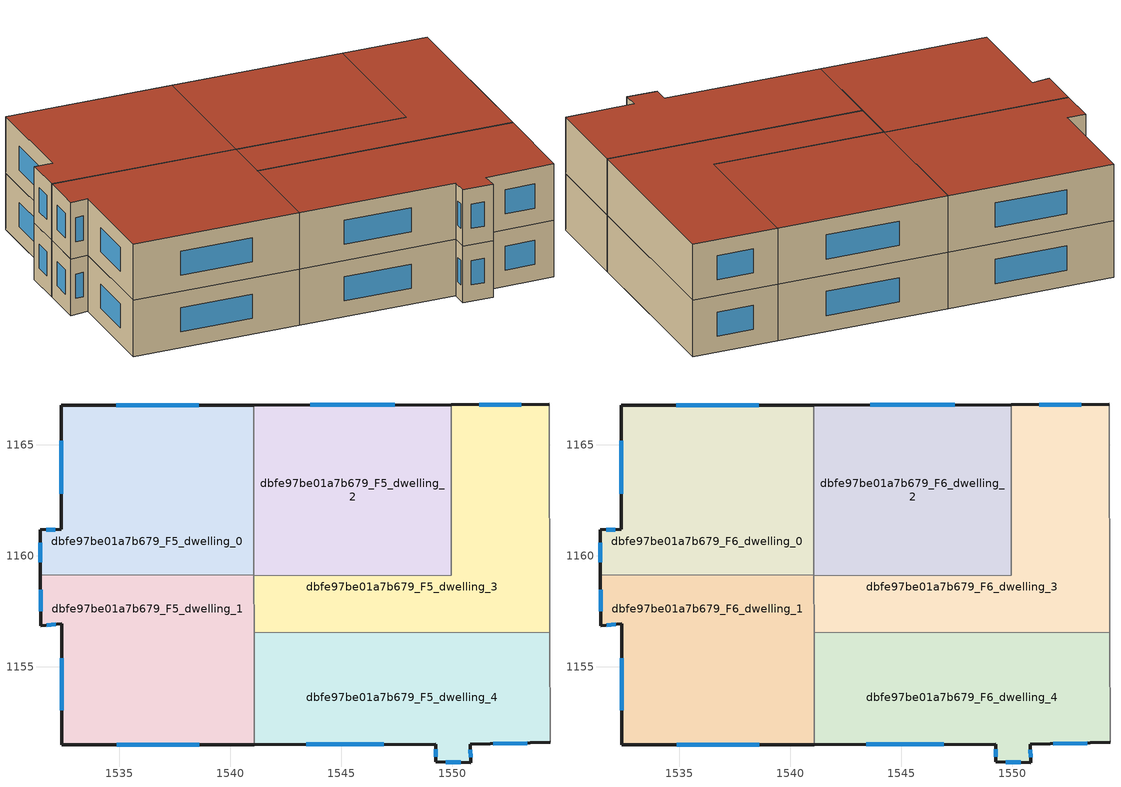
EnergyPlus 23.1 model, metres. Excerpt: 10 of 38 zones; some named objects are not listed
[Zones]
dbfe97be01a7b679_F5_dwelling_0
 floor to dbfe97be01a7b679_F4_dwelling_0 (EU_floor_Construction): 1541.05,1166.8 1541.06,1159.14 1531.44,1159.12 1531.42,1161.17 1532.39,1161.2 1532.38,1166.78 z15
 wall outside (EU_wall_Construction): 1541.05,1166.8 1532.38,1166.78 1532.39,1161.2 1531.42,1161.17 1531.44,1159.12 z15:18
 wall to dbfe97be01a7b679_F5_dwelling_1 (EU_wall_Construction): 1531.44,1159.12 1541.06,1159.14 z15:18
 wall to dbfe97be01a7b679_F5_dwelling_2 (EU_wall_Construction): 1541.06,1159.14 1541.05,1166.8 z15:18
 window (EU_Window_Construction): 1532.38,1165.19 1532.39,1162.79 / 1538.57,1166.79 1534.85,1166.79 / 1531.43,1160.58 1531.43,1159.71 / 1532.11,1161.19 1531.7,1161.18 z15.86:17.14
dbfe97be01a7b679_F5_dwelling_1
 floor to dbfe97be01a7b679_F4_dwelling_1 (EU_floor_Construction): 1541.06,1159.14 1541.07,1151.5 1532.41,1151.48 1532.4,1156.94 1531.46,1156.85 1531.44,1159.12 z15
 wall outside (EU_wall_Construction): 1531.44,1159.12 1531.46,1156.85 1532.4,1156.94 1532.41,1151.48 1541.07,1151.5 z15:18
 wall to dbfe97be01a7b679_F5_dwelling_4 (EU_wall_Construction): 1541.07,1151.5 1541.06,1156.54 z15:18
 wall to dbfe97be01a7b679_F5_dwelling_3 (EU_wall_Construction): 1541.06,1156.54 1541.06,1159.11 z15:18
 wall to dbfe97be01a7b679_F5_dwelling_2 (EU_wall_Construction): 1541.06,1159.11 1541.06,1159.14 z15:18
 window (EU_Window_Construction): 1534.88,1151.48 1538.6,1151.49 / 1532.4,1155.38 1532.4,1153.04 / 1531.73,1156.88 1532.13,1156.91 / 1531.45,1158.47 1531.46,1157.5 z15.86:17.14
dbfe97be01a7b679_F5_dwelling_2
 floor to dbfe97be01a7b679_F4_dwelling_2 (EU_floor_Construction): 1549.94,1166.81 1549.96,1159.13 1541.06,1159.11 1541.05,1166.8 z15
 wall outside (EU_wall_Construction): 1549.94,1166.81 1541.05,1166.8 z15:18
 wall to dbfe97be01a7b679_F5_dwelling_3 (EU_wall_Construction): 1541.06,1159.11 1549.96,1159.13 1549.94,1166.81 z15:18
 window (EU_Window_Construction): 1547.4,1166.81 1543.59,1166.8 z15.86:17.14
dbfe97be01a7b679_F5_dwelling_3
 floor to dbfe97be01a7b679_F4_dwelling_3 (EU_floor_Construction): 1554.37,1166.82 1554.39,1156.56 1541.07,1156.54 1541.06,1159.11 1549.96,1159.13 1549.94,1166.81 z15
 wall outside (EU_wall_Construction): 1554.37,1166.82 1549.94,1166.81 z15:18
 wall adiabatic (EU_wall_Construction): 1554.39,1156.56 1554.37,1166.82 z15:18
 wall to dbfe97be01a7b679_F5_dwelling_4 (EU_wall_Construction): 1541.07,1156.54 1554.39,1156.56 z15:18
 window (EU_Window_Construction): 1553.11,1166.82 1551.21,1166.82 z15.86:17.14
dbfe97be01a7b679_F5_dwelling_4
 floor to dbfe97be01a7b679_F4_dwelling_4 (EU_floor_Construction): 1554.39,1156.56 1554.4,1151.59 1550.81,1151.5 1550.83,1150.69 1549.25,1150.71 1549.24,1151.51 1541.07,1151.5 1541.07,1156.54 z15
 wall outside (EU_wall_Construction): 1541.07,1151.5 1549.24,1151.51 1549.25,1150.71 1550.83,1150.69 1550.81,1151.5 1554.4,1151.59 z15:18
 wall adiabatic (EU_wall_Construction): 1554.4,1151.59 1554.39,1156.56 z15:18
 window (EU_Window_Construction): 1551.83,1151.53 1553.37,1151.57 / 1550.83,1150.92 1550.82,1151.27 / 1549.7,1150.71 1550.38,1150.7 / 1549.25,1151.29 1549.25,1150.94 / 1543.41,1151.5 1546.91,1151.51 z15.86:17.14
dbfe97be01a7b679_F6_dwelling_0
 floor to dbfe97be01a7b679_F5_dwelling_0 (EU_floor_Construction): 1541.05,1166.8 1541.06,1159.14 1531.44,1159.12 1531.42,1161.17 1532.39,1161.2 1532.38,1166.78 z18
 wall outside (EU_wall_Construction): 1541.05,1166.8 1532.38,1166.78 1532.39,1161.2 1531.42,1161.17 1531.44,1159.12 z18:21
 wall to dbfe97be01a7b679_F6_dwelling_1 (EU_wall_Construction): 1531.44,1159.12 1541.06,1159.14 z18:21
 wall to dbfe97be01a7b679_F6_dwelling_2 (EU_wall_Construction): 1541.06,1159.14 1541.05,1166.8 z18:21
 window (EU_Window_Construction): 1532.38,1165.19 1532.39,1162.79 / 1538.57,1166.79 1534.85,1166.79 / 1531.43,1160.58 1531.43,1159.71 / 1532.11,1161.19 1531.7,1161.18 z18.86:20.14
 roof outside (EU_roof_Construction): 1541.06,1159.14 1541.05,1166.8 1532.38,1166.78 1532.39,1161.2 1531.42,1161.17 1531.44,1159.12 z21
dbfe97be01a7b679_F6_dwelling_1
 floor to dbfe97be01a7b679_F5_dwelling_1 (EU_floor_Construction): 1541.06,1159.14 1541.07,1151.5 1532.41,1151.48 1532.4,1156.94 1531.46,1156.85 1531.44,1159.12 z18
 wall outside (EU_wall_Construction): 1531.44,1159.12 1531.46,1156.85 1532.4,1156.94 1532.41,1151.48 1541.07,1151.5 z18:21
 wall to dbfe97be01a7b679_F6_dwelling_4 (EU_wall_Construction): 1541.07,1151.5 1541.06,1156.54 z18:21
 wall to dbfe97be01a7b679_F6_dwelling_3 (EU_wall_Construction): 1541.06,1156.54 1541.06,1159.11 z18:21
 wall to dbfe97be01a7b679_F6_dwelling_2 (EU_wall_Construction): 1541.06,1159.11 1541.06,1159.14 z18:21
 window (EU_Window_Construction): 1534.88,1151.48 1538.6,1151.49 / 1532.4,1155.38 1532.4,1153.04 / 1531.73,1156.88 1532.13,1156.91 / 1531.45,1158.47 1531.46,1157.5 z18.86:20.14
 roof outside (EU_roof_Construction): 1541.07,1151.5 1541.06,1159.14 1531.44,1159.12 1531.46,1156.85 1532.4,1156.94 1532.41,1151.48 z21
dbfe97be01a7b679_F6_dwelling_2
 floor to dbfe97be01a7b679_F5_dwelling_2 (EU_floor_Construction): 1549.94,1166.81 1549.96,1159.13 1541.06,1159.11 1541.05,1166.8 z18
 wall outside (EU_wall_Construction): 1549.94,1166.81 1541.05,1166.8 z18:21
 wall to dbfe97be01a7b679_F6_dwelling_3 (EU_wall_Construction): 1541.06,1159.11 1549.96,1159.13 1549.94,1166.81 z18:21
 window (EU_Window_Construction): 1547.4,1166.81 1543.59,1166.8 z18.86:20.14
 roof outside (EU_roof_Construction): 1549.96,1159.13 1549.94,1166.81 1541.05,1166.8 1541.06,1159.11 z21
dbfe97be01a7b679_F6_dwelling_3
 floor to dbfe97be01a7b679_F5_dwelling_3 (EU_floor_Construction): 1554.37,1166.82 1554.39,1156.56 1541.07,1156.54 1541.06,1159.11 1549.96,1159.13 1549.94,1166.81 z18
 wall outside (EU_wall_Construction): 1554.37,1166.82 1549.94,1166.81 z18:21
 wall adiabatic (EU_wall_Construction): 1554.39,1156.56 1554.37,1166.82 z18:21
 wall to dbfe97be01a7b679_F6_dwelling_4 (EU_wall_Construction): 1541.07,1156.54 1554.39,1156.56 z18:21
 window (EU_Window_Construction): 1553.11,1166.82 1551.21,1166.82 z18.86:20.14
 roof outside (EU_roof_Construction): 1554.39,1156.56 1554.37,1166.82 1549.94,1166.81 1549.96,1159.13 1541.06,1159.11 1541.07,1156.54 z21
dbfe97be01a7b679_F6_dwelling_4
 floor to dbfe97be01a7b679_F5_dwelling_4 (EU_floor_Construction): 1554.39,1156.56 1554.4,1151.59 1550.81,1151.5 1550.83,1150.69 1549.25,1150.71 1549.24,1151.51 1541.07,1151.5 1541.07,1156.54 z18
 wall outside (EU_wall_Construction): 1541.07,1151.5 1549.24,1151.51 1549.25,1150.71 1550.83,1150.69 1550.81,1151.5 1554.4,1151.59 z18:21
 wall adiabatic (EU_wall_Construction): 1554.4,1151.59 1554.39,1156.56 z18:21
 window (EU_Window_Construction): 1551.83,1151.53 1553.37,1151.57 / 1550.83,1150.92 1550.82,1151.27 / 1549.7,1150.71 1550.38,1150.7 / 1549.25,1151.29 1549.25,1150.94 / 1543.41,1151.5 1546.91,1151.51 z18.86:20.14
 roof outside (EU_roof_Construction): 1554.4,1151.59 1554.39,1156.56 1541.07,1156.54 1541.07,1151.5 1549.24,1151.51 1549.25,1150.71 1550.83,1150.69 1550.81,1151.5 z21
[Building]
EU S2 Campaign: North Axis=0; Terrain=City; Solar Distribution=FullExterior
[Site:Location]
Helsinki-Vantaa.AP: Latitude=60.317; Longitude=24.963; Time Zone=2; Elevation=54.6
[SizingPeriod:WeatherFileDays]
AnnualSizingPeriod: Begin Month=1; Begin Day of Month=1; End Month=12; End Day of Month=31; Day of Week for Start Day=Monday; Use Weather File Daylight Saving Period=No; Use Weather File Rain and Snow Indicators=No
[MATERIAL]
EU_InternalMass_Material: Roughness=MediumRough; Thickness=0.1; Conductivity=1; Density=1800; Specific Heat=900; Thermal Absorptance=0.9; Solar Absorptance=0.7; Visible Absorptance=0.7
[MATERIAL:NOMASS] Roughness=MediumRough; Thermal Absorptance=0.9; Solar Absorptance=0.7; Visible Absorptance=0.7
Name | Thermal Resistance
EU_wall_NoMass | 1.10183
EU_roof_NoMass; EU_floor_NoMass | 1.70606
[WINDOWMATERIAL:SIMPLEGLAZINGSYSTEM]
EU_Window_SimpleGlazing: UFactor=3.11035; Solar Heat Gain Coefficient=0.8; Visible Transmittance=0.8
[CONSTRUCTION]
EU_wall_Construction: EU_wall_NoMass
EU_roof_Construction: EU_roof_NoMass
EU_floor_Construction: EU_floor_NoMass
EU_Window_Construction: EU_Window_SimpleGlazing
EU_InternalMass_Construction: EU_InternalMass_Material
[ZONE] Type=1; Multiplier=1; Ceiling Height=autocalculate; Floor Area=autocalculate; Part of Total Floor Area=Yes
Name | Volume
dbfe97be01a7b679_F5_dwelling_0; dbfe97be01a7b679_F6_dwelling_0 | 205.065
dbfe97be01a7b679_F5_dwelling_1; dbfe97be01a7b679_F6_dwelling_1 | 205.075
dbfe97be01a7b679_F5_dwelling_2; dbfe97be01a7b679_F6_dwelling_2 | 205.077
dbfe97be01a7b679_F5_dwelling_3; dbfe97be01a7b679_F6_dwelling_3 | 205.052
dbfe97be01a7b679_F5_dwelling_4; dbfe97be01a7b679_F6_dwelling_4 | 205.068
[INTERNALMASS] Construction=EU_InternalMass_Construction
Name | Zone or ZoneList | Surface Area
dbfe97be01a7b679_F5_dwelling_0_EU_InternalMass | dbfe97be01a7b679_F5_dwelling_0 | 68.3561
dbfe97be01a7b679_F5_dwelling_1_EU_InternalMass | dbfe97be01a7b679_F5_dwelling_1 | 68.3594
dbfe97be01a7b679_F5_dwelling_2_EU_InternalMass | dbfe97be01a7b679_F5_dwelling_2 | 68.359
dbfe97be01a7b679_F5_dwelling_3_EU_InternalMass | dbfe97be01a7b679_F5_dwelling_3 | 68.3507
dbfe97be01a7b679_F5_dwelling_4_EU_InternalMass | dbfe97be01a7b679_F5_dwelling_4 | 68.3573
dbfe97be01a7b679_F6_dwelling_0_EU_InternalMass | dbfe97be01a7b679_F6_dwelling_0 | 68.3561
dbfe97be01a7b679_F6_dwelling_1_EU_InternalMass | dbfe97be01a7b679_F6_dwelling_1 | 68.3594
dbfe97be01a7b679_F6_dwelling_2_EU_InternalMass | dbfe97be01a7b679_F6_dwelling_2 | 68.359
dbfe97be01a7b679_F6_dwelling_3_EU_InternalMass | dbfe97be01a7b679_F6_dwelling_3 | 68.3507
dbfe97be01a7b679_F6_dwelling_4_EU_InternalMass | dbfe97be01a7b679_F6_dwelling_4 | 68.3573
[OTHEREQUIPMENT] Fuel Type=Electricity; Design Level Calculation Method=Watts/Area; Power per Zone Floor Area=1; Fraction Latent=0; Fraction Radiant=0; Fraction Lost=0; Carbon Dioxide Generation Rate=0; EndUse Subcategory=EU_Step8_InternalGains
Name | Zone or ZoneList or Space or SpaceList | Schedule
EU_Step8_InternalGain_dbfe97be01a7b679_F5_dwelling_0_f000 | dbfe97be01a7b679_F5_dwelling_0 | EU_Step8_GainSchedule_dbfe97be01a7b679_F5_dwelling_0_f000
EU_Step8_InternalGain_dbfe97be01a7b679_F5_dwelling_1_f000 | dbfe97be01a7b679_F5_dwelling_1 | EU_Step8_GainSchedule_dbfe97be01a7b679_F5_dwelling_1_f000
EU_Step8_InternalGain_dbfe97be01a7b679_F5_dwelling_2_f000 | dbfe97be01a7b679_F5_dwelling_2 | EU_Step8_GainSchedule_dbfe97be01a7b679_F5_dwelling_2_f000
EU_Step8_InternalGain_dbfe97be01a7b679_F5_dwelling_3_f000 | dbfe97be01a7b679_F5_dwelling_3 | EU_Step8_GainSchedule_dbfe97be01a7b679_F5_dwelling_3_f000
EU_Step8_InternalGain_dbfe97be01a7b679_F5_dwelling_4_f000 | dbfe97be01a7b679_F5_dwelling_4 | EU_Step8_GainSchedule_dbfe97be01a7b679_F5_dwelling_4_f000
EU_Step8_InternalGain_dbfe97be01a7b679_F6_dwelling_0_f000 | dbfe97be01a7b679_F6_dwelling_0 | EU_Step8_GainSchedule_dbfe97be01a7b679_F6_dwelling_0_f000
EU_Step8_InternalGain_dbfe97be01a7b679_F6_dwelling_1_f000 | dbfe97be01a7b679_F6_dwelling_1 | EU_Step8_GainSchedule_dbfe97be01a7b679_F6_dwelling_1_f000
EU_Step8_InternalGain_dbfe97be01a7b679_F6_dwelling_2_f000 | dbfe97be01a7b679_F6_dwelling_2 | EU_Step8_GainSchedule_dbfe97be01a7b679_F6_dwelling_2_f000
EU_Step8_InternalGain_dbfe97be01a7b679_F6_dwelling_3_f000 | dbfe97be01a7b679_F6_dwelling_3 | EU_Step8_GainSchedule_dbfe97be01a7b679_F6_dwelling_3_f000
EU_Step8_InternalGain_dbfe97be01a7b679_F6_dwelling_4_f000 | dbfe97be01a7b679_F6_dwelling_4 | EU_Step8_GainSchedule_dbfe97be01a7b679_F6_dwelling_4_f000
[ZONEVENTILATION:DESIGNFLOWRATE] Schedule=EU_AlwaysOn; Design Flow Rate Calculation Method=AirChanges/Hour; Air Changes per Hour=0.756316; Ventilation Type=Natural; Fan Pressure Rise=0; Fan Total Efficiency=1; Constant Term Coefficient=1; Temperature Term Coefficient=0; Velocity Term Coefficient=0; Velocity Squared Term Coefficient=0; Minimum Indoor Temperature=-100; Maximum Indoor Temperature=100; Delta Temperature=-100; Minimum Outdoor Temperature=-100; Maximum Outdoor Temperature=100; Maximum Wind Speed=40
Name | Zone or ZoneList or Space or SpaceList
EU_ConstantAir_dbfe97be01a7b679_F5_dwelling_0 | dbfe97be01a7b679_F5_dwelling_0
EU_ConstantAir_dbfe97be01a7b679_F5_dwelling_1 | dbfe97be01a7b679_F5_dwelling_1
EU_ConstantAir_dbfe97be01a7b679_F5_dwelling_2 | dbfe97be01a7b679_F5_dwelling_2
EU_ConstantAir_dbfe97be01a7b679_F5_dwelling_3 | dbfe97be01a7b679_F5_dwelling_3
EU_ConstantAir_dbfe97be01a7b679_F5_dwelling_4 | dbfe97be01a7b679_F5_dwelling_4
EU_ConstantAir_dbfe97be01a7b679_F6_dwelling_0 | dbfe97be01a7b679_F6_dwelling_0
EU_ConstantAir_dbfe97be01a7b679_F6_dwelling_1 | dbfe97be01a7b679_F6_dwelling_1
EU_ConstantAir_dbfe97be01a7b679_F6_dwelling_2 | dbfe97be01a7b679_F6_dwelling_2
EU_ConstantAir_dbfe97be01a7b679_F6_dwelling_3 | dbfe97be01a7b679_F6_dwelling_3
EU_ConstantAir_dbfe97be01a7b679_F6_dwelling_4 | dbfe97be01a7b679_F6_dwelling_4
[HVACTEMPLATE:ZONE:IDEALLOADSAIRSYSTEM] System Availability Schedule=EU_AlwaysOn; Maximum Heating Supply Air Temperature=50; Minimum Cooling Supply Air Temperature=13; Maximum Heating Supply Air Humidity Ratio=0.0156; Minimum Cooling Supply Air Humidity Ratio=0.0077; Heating Limit=NoLimit; Cooling Limit=NoLimit; Heating Availability Schedule=EU_AlwaysOn; Cooling Availability Schedule=EU_CoolingOff; Dehumidification Control Type=ConstantSensibleHeatRatio; Cooling Sensible Heat Ratio=0.7; Dehumidification Setpoint=60; Humidification Control Type=None; Humidification Setpoint=30; Outdoor Air Method=None; Outdoor Air Flow Rate per Person=0.00944; Outdoor Air Flow Rate per Zone Floor Area=0; Outdoor Air Flow Rate per Zone=0; Demand Controlled Ventilation Type=None; Outdoor Air Economizer Type=NoEconomizer; Heat Recovery Type=None; Sensible Heat Recovery Effectiveness=0.7; Latent Heat Recovery Effectiveness=0.65
Name | Template Thermostat
dbfe97be01a7b679_F5_dwelling_0 | EU_HeatOnly_dbfe97be01a7b679_F5_dwelling_0
dbfe97be01a7b679_F5_dwelling_1 | EU_HeatOnly_dbfe97be01a7b679_F5_dwelling_1
dbfe97be01a7b679_F5_dwelling_2 | EU_HeatOnly_dbfe97be01a7b679_F5_dwelling_2
dbfe97be01a7b679_F5_dwelling_3 | EU_HeatOnly_dbfe97be01a7b679_F5_dwelling_3
dbfe97be01a7b679_F5_dwelling_4 | EU_HeatOnly_dbfe97be01a7b679_F5_dwelling_4
dbfe97be01a7b679_F6_dwelling_0 | EU_HeatOnly_dbfe97be01a7b679_F6_dwelling_0
dbfe97be01a7b679_F6_dwelling_1 | EU_HeatOnly_dbfe97be01a7b679_F6_dwelling_1
dbfe97be01a7b679_F6_dwelling_2 | EU_HeatOnly_dbfe97be01a7b679_F6_dwelling_2
dbfe97be01a7b679_F6_dwelling_3 | EU_HeatOnly_dbfe97be01a7b679_F6_dwelling_3
dbfe97be01a7b679_F6_dwelling_4 | EU_HeatOnly_dbfe97be01a7b679_F6_dwelling_4
[SIZING:ZONE] Zone Cooling Design Supply Air Temperature Input Method=SupplyAirTemperature; Zone Cooling Design Supply Air Temperature=13; Zone Heating Design Supply Air Temperature Input Method=SupplyAirTemperature; Zone Heating Design Supply Air Temperature=50; Zone Cooling Design Supply Air Humidity Ratio=0.008; Zone Heating Design Supply Air Humidity Ratio=0.008; Cooling Design Air Flow Method=DesignDay; Cooling Design Air Flow Rate=0; Cooling Minimum Air Flow per Zone Floor Area=0.000762; Cooling Minimum Air Flow=0; Cooling Minimum Air Flow Fraction=0.2; Heating Design Air Flow Method=DesignDay; Heating Design Air Flow Rate=0; Heating Maximum Air Flow per Zone Floor Area=0.002032; Heating Maximum Air Flow=0.141576; Heating Maximum Air Flow Fraction=0.3; Account for Dedicated Outdoor Air System=No; Dedicated Outdoor Air System Control Strategy=NeutralSupplyAir; Dedicated Outdoor Air Low Setpoint Temperature for Design=autosize; Dedicated Outdoor Air High Setpoint Temperature for Design=autosize; Zone Load Sizing Method=Sensible Load Only No Latent Load; Zone Latent Cooling Design Supply Air Humidity Ratio Input Method=HumidityRatioDifference; Zone Cooling Design Supply Air Humidity Ratio Difference=0.005; Zone Latent Heating Design Supply Air Humidity Ratio Input Method=HumidityRatioDifference; Zone Humidification Design Supply Air Humidity Ratio Difference=0.005
dbfe97be01a7b679_F5_dwelling_0; dbfe97be01a7b679_F5_dwelling_1; dbfe97be01a7b679_F5_dwelling_2; dbfe97be01a7b679_F5_dwelling_3; dbfe97be01a7b679_F5_dwelling_4; dbfe97be01a7b679_F6_dwelling_0; dbfe97be01a7b679_F6_dwelling_1; dbfe97be01a7b679_F6_dwelling_2; dbfe97be01a7b679_F6_dwelling_3; dbfe97be01a7b679_F6_dwelling_4
[SCHEDULE:CONSTANT]
Name | Hourly Value
EU_AlwaysOn | 1
EU_CoolingOff | 0
[SCHEDULE:FILE] Column Number=1; Rows to Skip at Top=0; Number of Hours of Data=8760; Column Separator=Comma; Interpolate to Timestep=No; Minutes per Item=60; Adjust Schedule for Daylight Savings=Yes
Name | File
EU_Step8_GainSchedule_dbfe97be01a7b679_F5_dwelling_0_f000 | ../../schedules/dbfe97be01a7b679/dbfe97be01a7b679_F5_dwelling_0_f000_gain.csv
EU_Step8_GainSchedule_dbfe97be01a7b679_F5_dwelling_1_f000 | ../../schedules/dbfe97be01a7b679/dbfe97be01a7b679_F5_dwelling_1_f000_gain.csv
EU_Step8_GainSchedule_dbfe97be01a7b679_F5_dwelling_2_f000 | ../../schedules/dbfe97be01a7b679/dbfe97be01a7b679_F5_dwelling_2_f000_gain.csv
EU_Step8_GainSchedule_dbfe97be01a7b679_F5_dwelling_3_f000 | ../../schedules/dbfe97be01a7b679/dbfe97be01a7b679_F5_dwelling_3_f000_gain.csv
EU_Step8_GainSchedule_dbfe97be01a7b679_F5_dwelling_4_f000 | ../../schedules/dbfe97be01a7b679/dbfe97be01a7b679_F5_dwelling_4_f000_gain.csv
EU_Step8_GainSchedule_dbfe97be01a7b679_F6_dwelling_0_f000 | ../../schedules/dbfe97be01a7b679/dbfe97be01a7b679_F6_dwelling_0_f000_gain.csv
EU_Step8_GainSchedule_dbfe97be01a7b679_F6_dwelling_1_f000 | ../../schedules/dbfe97be01a7b679/dbfe97be01a7b679_F6_dwelling_1_f000_gain.csv
EU_Step8_GainSchedule_dbfe97be01a7b679_F6_dwelling_2_f000 | ../../schedules/dbfe97be01a7b679/dbfe97be01a7b679_F6_dwelling_2_f000_gain.csv
EU_Step8_GainSchedule_dbfe97be01a7b679_F6_dwelling_3_f000 | ../../schedules/dbfe97be01a7b679/dbfe97be01a7b679_F6_dwelling_3_f000_gain.csv
EU_Step8_GainSchedule_dbfe97be01a7b679_F6_dwelling_4_f000 | ../../schedules/dbfe97be01a7b679/dbfe97be01a7b679_F6_dwelling_4_f000_gain.csv
